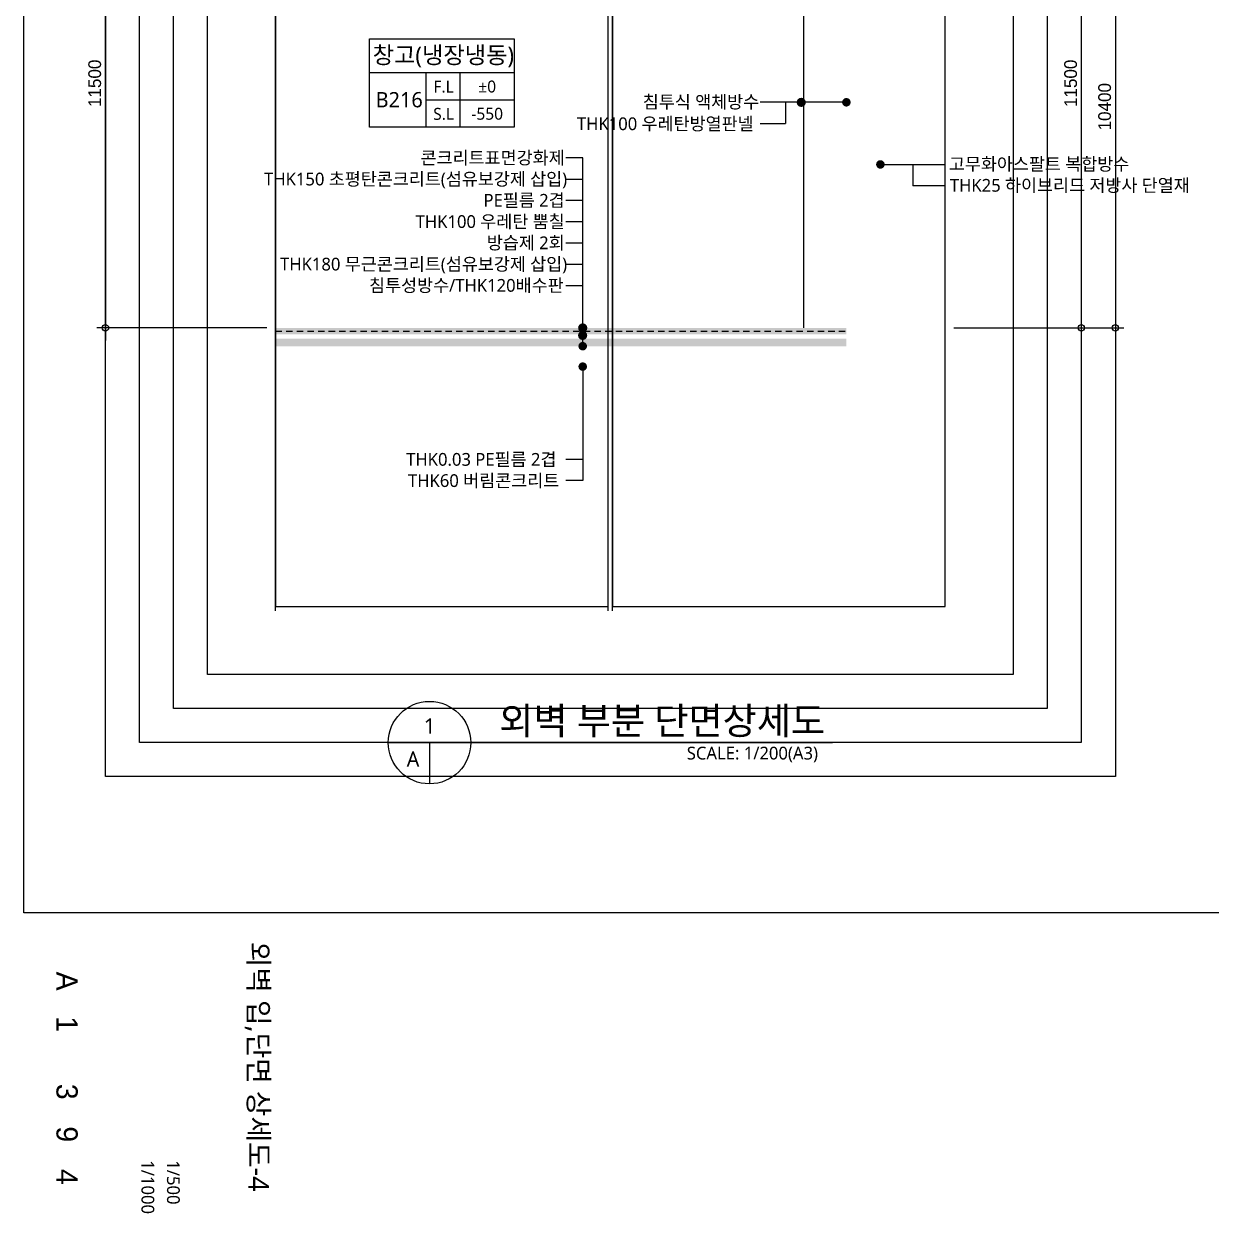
# Model space of a CAD drawing. Header units: millimetres. Extents: x 43197023 to 43466355, y 1341521 to 1420690.
# Drawn here: x 43369823 to 43397748, y 1342626 to 1370590 of the extents above; entities that cross this region are included whole.
import ezdxf
from ezdxf.enums import TextEntityAlignment as Align

# ---------------------------------------------------------------- set-up
doc = ezdxf.new("R2010")
doc.units = ezdxf.units.MM
doc.header["$LTSCALE"] = 1000
doc.header["$MEASUREMENT"] = 0
doc.header["$PDSIZE"] = -10
doc.linetypes.add('HID', pattern=[2.5, 1.5, -1])
doc.layers.get('0').update_dxf_attribs({"linetype": 'CONTINUOUS'})
doc.layers.get('Defpoints').update_dxf_attribs({"color": 171, "linetype": 'CONTINUOUS'})
for name, color, linetype in [('HAT', 253, 'CONTINUOUS'), ('INS', 9, 'BATTING'), ('LED', 7, 'CONTINUOUS'), ('NDIM', 7, 'CONTINUOUS'), ('SYM', 7, 'CONTINUOUS'), ('TEXT', 3, 'CONTINUOUS'), ('TEXT(MIN)', 7, 'CONTINUOUS'), ('TEXT(노트)', 7, 'CONTINUOUS'), ('TEXT(실명)', 3, 'CONTINUOUS'), ('TEXT-TITLE', 6, 'CONTINUOUS'), ('TEXT-기입', 6, 'CONTINUOUS'), ('TITLE', 7, 'CONTINUOUS'), ('wire-meshes', 1, 'CONTINUOUS')]:
    doc.layers.add(name, color=color, linetype=linetype)
doc.styles.add('CGS', font='cgse', dxfattribs={"bigfont": 'cgs'})
doc.styles.add('나눔바른고딕', font='NanumBarunGothic.ttf')
doc.linetypes.add('BATTING', pattern='A,0.0001,-0.1,[134,ltypeshp.shx,S=0.1,R=0,X=-0.1,Y=0],-0.2,[134,ltypeshp.shx,S=0.1,R=180,X=0.1,Y=0],-0.1', length=0.4001)
doc.dimstyles.new('NDIM 1200', dxfattribs={"dimscale": 500, "dimtxt": 3, "dimasz": 1, "dimexe": 2, "dimexo": 2, "dimgap": 1, "dimtad": 1, "dimdec": 0, "dimdsep": 46, "dimtxsty": 'CGS', "dimblk": 'DOT0', "dimcen": 1, "dimdle": 8, "dimclrd": 2, "dimclre": 2, "dimclrt": 2, "dimadec": 0, "dimazin": 0, "dimtfac": 1, "dimtdec": 0, "dimtix": 1, "dimtmove": 2, "dimatfit": 3, "dimldrblk": 'DOT0', "dimfxl": 1, "dimtolj": 1, "dimtzin": 0, "dimlwd": -1, "dimlwe": -1, "dimarcsym": 0})

# ---------------------------------------------------------------- blocks, each defined once
blk = doc.blocks.new('DOT0')
blk.add_line((-3, 0), (3, 0))
at = {"color": 6}
blk.add_circle((0, 0), 0.75, dxfattribs=at)
blk = doc.blocks.new('*D161')
at = {"layer": 'Defpoints', "color": 0, "ltscale": 0.4, "transparency": 16777216}
for p in [(43391492.86317698, 1374940.155819312), (43391492.86317698, 1363440.155819377), (43394692.86317762, 1363440.155819377)]:
    blk.add_point(p, dxfattribs=at)
at = {"layer": 'NDIM', "ltscale": 0.4, "transparency": 16777216}
for p, q in [((43391692.86317698, 1374940.155819312), (43394892.86317762, 1374940.155819312)), ((43394692.86317762, 1374840.155819312), (43394692.86317762, 1363540.155819377)), ((43391692.86317698, 1363440.155819377), (43394892.86317762, 1363440.155819377))]:
    blk.add_line(p, q, dxfattribs=at)
at = {"layer": 'NDIM', "ltscale": 0.4, "transparency": 16777216, "xscale": 100, "yscale": 100, "zscale": 100}
for p, rotation in [((43394692.86317762, 1374940.155819312), 90), ((43394692.86317762, 1363440.155819377), 270)]:
    blk.add_blockref('DOT0', p, dxfattribs=dict(at, rotation=rotation))
at = {"layer": 'NDIM', "ltscale": 0.4, "transparency": 16777216, "insert": (43394442.86317761, 1369190.155819332), "char_height": 300, "attachment_point": 5, "rotation": 90, "style": 'CGS'}
blk.add_mtext('\\A1;11500', dxfattribs=at)
blk = doc.blocks.new('*D167')
at = {"layer": 'Defpoints', "color": 0, "ltscale": 0.4, "transparency": 16777216}
for p in [(43391492.86317698, 1373840.155819293), (43391492.86317698, 1363440.155819335), (43395492.86317756, 1363440.155819335)]:
    blk.add_point(p, dxfattribs=at)
at = {"layer": 'NDIM', "ltscale": 0.4, "transparency": 16777216}
for p, q in [((43391692.86317698, 1373840.155819293), (43395692.86317756, 1373840.155819293)), ((43395492.86317756, 1373740.155819293), (43395492.86317756, 1363540.155819335)), ((43391692.86317698, 1363440.155819335), (43395692.86317756, 1363440.155819335))]:
    blk.add_line(p, q, dxfattribs=at)
at = {"layer": 'NDIM', "ltscale": 0.4, "transparency": 16777216, "xscale": 100, "yscale": 100, "zscale": 100}
for p, rotation in [((43395492.86317756, 1373840.155819293), 90), ((43395492.86317756, 1363440.155819335), 270)]:
    blk.add_blockref('DOT0', p, dxfattribs=dict(at, rotation=rotation))
at = {"layer": 'NDIM', "ltscale": 0.4, "transparency": 16777216, "insert": (43395242.86317755, 1368640.155819301), "char_height": 300, "attachment_point": 5, "rotation": 90, "style": 'CGS'}
blk.add_mtext('\\A1;10400', dxfattribs=at)
blk = doc.blocks.new('A$C51E23882')
at = {"layer": 'TITLE'}
blk.add_lwpolyline([(8499.999789711088, 0.0003660599468275905), (-0.0002102889120578766, 0.0003660599468275905), (-0.0002102889120578766, 5200.000366059947), (8499.999789711088, 5200.000366059947)], close=True, dxfattribs=at)
for points in [[(8499.999789711088, 3200.000366059947), (-0.0002102889120578766, 3200.000366059947)], [(3299.999789711088, 3200.000366059947), (3299.999789711088, 0.0003660599468275905)], [(5299.999789711088, 3200.000366059947), (5299.999789711088, 0.0003660599468275905)], [(3299.999789711088, 1600.000366059947), (8499.999789711088, 1600.000366059947)]]:
    blk.add_lwpolyline(points, dxfattribs=at)
at = {"layer": 'TITLE', "style": '나눔바른고딕'}
for s, p in [('F.L', (4351.586016915739, 2378.060856557102)), ('S.L', (4351.586016915739, 778.0608565571019))]:
    blk.add_text(s, height=700, dxfattribs=at).set_placement(p, align=Align.MIDDLE)
blk = doc.blocks.new('*D270')
at = {"layer": 'Defpoints', "color": 0, "ltscale": 0.4, "transparency": 16777216}
for p in [(43375742.86317697, 1374940.155819281), (43371742.86317779, 1363440.155819335), (43375742.86317696, 1363440.155819335)]:
    blk.add_point(p, dxfattribs=at)
at = {"layer": 'NDIM', "ltscale": 0.4, "transparency": 16777216}
for p, q in [((43375542.86317697, 1374940.155819281), (43371542.86317779, 1374940.155819281)), ((43371742.86317779, 1374840.155819281), (43371742.86317779, 1363540.155819335)), ((43375542.86317696, 1363440.155819335), (43371542.86317779, 1363440.155819335))]:
    blk.add_line(p, q, dxfattribs=at)
at = {"layer": 'NDIM', "ltscale": 0.4, "transparency": 16777216, "xscale": 100, "yscale": 100, "zscale": 100}
for p, rotation in [((43371742.86317779, 1374940.155819281), 90), ((43371742.86317779, 1363440.155819335), 270)]:
    blk.add_blockref('DOT0', p, dxfattribs=dict(at, rotation=rotation))
at = {"layer": 'NDIM', "ltscale": 0.4, "transparency": 16777216, "insert": (43371492.86317778, 1369190.155819296), "char_height": 300, "attachment_point": 5, "rotation": 90, "style": 'CGS'}
blk.add_mtext('\\A1;11500', dxfattribs=at)

msp = doc.modelspace()

# ---------------------------------------------------------------- hatches: boundary and pattern name
at = {"layer": 'HAT'}
h = msp.add_hatch(dxfattribs=at)
h.set_pattern_fill('AR-CONC', color=256)
h.set_pattern_definition([(49.99999999999999, (41001303.31924036, 2035346.138377322), (182.184668996004, -15.93908553890309), [19.05, -209.55]), (355, (41001303.31924036, 2035346.138377322), (-35.24342142496934, 191.0568452390351), [15.24, -167.64058417]), (100.4514447, (41001318.50124736, 2035344.810123822), (146.9412470903533, 175.1177519121951), [16.19000879999999, -178.0902445999999]), (46.18420000000001, (41001303.31924036, 2035396.938377322), (271.0790408921299, -42.04232793272715), [28.575, -314.325]), (96.63555760999992, (41001325.90914036, 2035393.434877323), (237.404134051503, 247.4261245977215), [24.28502314, -267.13560816]), (351.1841511700001, (41001303.31924036, 2035396.938377322), (237.404134064977, 247.4261245855326), [22.85996707, -251.45973192]), (21, (41001328.71924037, 2035384.238377323), (151.6143912691325, -102.2651981870876), [19.05, -209.55]), (326.0000000000001, (41001328.71924037, 2035384.238377323), (61.80202834764707, 184.1879661223193), [15.24, -167.64]), (71.45144499999999, (41001341.35377296, 2035375.716277422), (213.4164192787161, 81.92276888590524), [16.1900088, -178.0899376]), (37.50000000000001, (41001303.31924036, 2035346.138377322), (3.088603250591817, 84.55503887315311), [0, -165.608, 0, -170.18, 0, -168.275]), (7.499999999999999, (41001303.31924036, 2035346.138377322), (66.81966251030575, 100.1805748181195), [0, -97.02799999999999, 0, -161.798, 0, -64.135]), (327.5, (41001246.67724036, 2035346.138377322), (135.5905951668714, -5.728743992673444), [0, -63.5, 0, -198.12, 0, -262.89]), (317.5, (41001221.27724037, 2035346.138377322), (148.129181386018, 25.42649103333303), [0, -82.55, 0, -131.572, 0, -186.69])])
h.paths.add_polyline_path([(43375742.8633512, 1363440.155819317), (43375742.86300272, 1363290.155819317), (43389167.83849574, 1363290.155819318), (43389167.83849574, 1363440.155819319)])
h = msp.add_hatch(dxfattribs=at)
h.set_pattern_fill('AR-CONC', color=256)
h.set_pattern_definition([(49.99999999999999, (41001303.31924036, 2035096.138377326), (182.184668996004, -15.93908553890309), [19.05, -209.55]), (355, (41001303.31924036, 2035096.138377326), (-35.24342142496934, 191.0568452390351), [15.24, -167.64058417]), (100.4514447, (41001318.50124736, 2035094.810123826), (146.9412470903533, 175.1177519121951), [16.19000879999999, -178.0902445999999]), (46.18420000000001, (41001303.31924036, 2035146.938377326), (271.0790408921299, -42.04232793272715), [28.575, -314.325]), (96.63555760999992, (41001325.90914036, 2035143.434877326), (237.404134051503, 247.4261245977215), [24.28502314, -267.13560816]), (351.1841511700001, (41001303.31924036, 2035146.938377326), (237.404134064977, 247.4261245855326), [22.85996707, -251.45973192]), (21, (41001328.71924037, 2035134.238377326), (151.6143912691325, -102.2651981870876), [19.05, -209.55]), (326.0000000000001, (41001328.71924037, 2035134.238377326), (61.80202834764707, 184.1879661223193), [15.24, -167.64]), (71.45144499999999, (41001341.35377296, 2035125.716277425), (213.4164192787161, 81.92276888590524), [16.1900088, -178.0899376]), (37.50000000000001, (41001303.31924036, 2035096.138377326), (3.088603250591817, 84.55503887315311), [0, -165.608, 0, -170.18, 0, -168.275]), (7.499999999999999, (41001303.31924036, 2035096.138377326), (66.81966251030575, 100.1805748181195), [0, -97.02799999999999, 0, -161.798, 0, -64.135]), (327.5, (41001246.67724036, 2035096.138377326), (135.5905951668714, -5.728743992673444), [0, -63.5, 0, -198.12, 0, -262.89]), (317.5, (41001221.27724037, 2035096.138377326), (148.129181386018, 25.42649103333303), [0, -82.55, 0, -131.572, 0, -186.69])])
h.paths.add_polyline_path([(43375742.87220234, 1363190.155819276), (43375742.87185387, 1363010.155819296), (43389167.83849574, 1363010.155819342), (43389167.83849574, 1363190.155819322)])
at = {"layer": 'LED'}
h = msp.add_hatch(color=256, dxfattribs=at)
h.dxf.hatch_style = 1
edge = h.paths.add_edge_path()
edge.add_arc((43388105.81093685, 1368742.680781776), 108, 0, 360)
h = msp.add_hatch(color=256, dxfattribs=at)
h.dxf.hatch_style = 1
edge = h.paths.add_edge_path()
edge.add_arc((43382967.69961452, 1363440.191140491), 108, 0, 360)
h = msp.add_hatch(color=256, dxfattribs=at)
h.dxf.hatch_style = 1
edge = h.paths.add_edge_path()
edge.add_arc((43382965.61337047, 1363263.091140483), 108, 0, 360)

# ---------------------------------------------------------------- linework, layer by layer
at = {"layer": 'Defpoints', "ltscale": 10000}
for points in [[(43425223.38949283, 1349690.157098904), (43369823.38949283, 1349690.157098904), (43369823.38949283, 1420690.157098904), (43425223.38949283, 1420690.157098904)], [(43395492.86317696, 1352890.157098904), (43371742.86317696, 1352890.157098904), (43371742.86317696, 1420690.157098904), (43395492.86317696, 1420690.157098904)], [(43394692.86317696, 1353690.157098904), (43372542.86317696, 1353690.157098904), (43372542.86317696, 1419890.157098904), (43394692.86317696, 1419890.157098904)], [(43393892.86317696, 1354490.157098904), (43373342.86317696, 1354490.157098904), (43373342.86317696, 1419090.157098904), (43393892.86317696, 1419090.157098904)], [(43393092.86317696, 1355290.157098904), (43374142.86317696, 1355290.157098904), (43374142.86317696, 1418290.157098904), (43393092.86317696, 1418290.157098904)], [(43375742.86317696, 1356890.157098904), (43383567.86317696, 1356890.157098904), (43383567.86317696, 1416690.157098904), (43375742.86317696, 1416690.157098904)], [(43383667.86317696, 1356890.157098904), (43391492.86317696, 1356890.157098904), (43391492.86317696, 1416690.157098943), (43383667.86317696, 1416690.157098943)]]:
    msp.add_lwpolyline(points, close=True, dxfattribs=at)
at = {"layer": 'INS', "ltscale": 0.12}
msp.add_line((43388167.86317696, 1363440.155819335), (43388167.86317696, 1373490.155819409), dxfattribs=at)
at = {"layer": 'LED', "ltscale": 10000}
for p, q in [((43387734.93328362, 1368744.301774198), (43387734.93328362, 1368244.301774198)), ((43387140.02266326, 1368244.301774199), (43387734.93328362, 1368244.301774198)), ((43390730.36317696, 1367283.428437179), (43390730.36317696, 1366783.428437179)), ((43391492.86317696, 1366783.42843718), (43390730.36317696, 1366783.428437179))]:
    msp.add_line(p, q, dxfattribs=at)
at = {"layer": 'LED'}
msp.add_line((43382567.69961451, 1360355.403182994), (43382967.69961451, 1360355.403182994), dxfattribs=at)
at = {"layer": 'SYM'}
for p, q in [((43378395.45328138, 1353690.157098904), (43388840.27307254, 1353690.157098904)), ((43379365.15025108, 1353690.157098904), (43379365.15025108, 1352720.460129208))]:
    msp.add_line(p, q, dxfattribs=at)
at = {"layer": 'SYM', "color": 8}
for points in [[(43375742.86294465, 1356790.157098865), (43375742.93252257, 1386740.157098885), (43375642.86317696, 1386790.157098884), (43375842.86317696, 1386790.157098884), (43375742.86317696, 1386840.157098885), (43375742.86317696, 1416790.157098904)], [(43383567.86294465, 1356790.157098865), (43383567.93252257, 1386740.157098885), (43383467.86317696, 1386790.157098884), (43383667.86317696, 1386790.157098884), (43383567.86317696, 1386840.157098885), (43383567.86317696, 1416790.157098904)], [(43383667.86294465, 1356790.157098904), (43383667.93252257, 1386740.157098924), (43383567.86317696, 1386790.157098924), (43383767.86317696, 1386790.157098924), (43383667.86317696, 1386840.157098924), (43383667.86317696, 1416790.157098943)]]:
    msp.add_lwpolyline(points, dxfattribs=at)
at = {"layer": 'SYM'}
msp.add_circle((43379365.15025108, 1353690.157098904), 969.6969696969699, dxfattribs=at)
at = {"layer": 'TEXT(MIN)', "ltscale": 10000}
for p, q in [((43382567.69961452, 1366940.155819335), (43382967.69961452, 1366940.155819335)), ((43382567.69961452, 1366440.155819335), (43382967.69961452, 1366440.155819335)), ((43382567.69961452, 1365940.155819335), (43382967.69961452, 1365940.155819335)), ((43382567.69961452, 1365440.155819335), (43382967.69961452, 1365440.155819335)), ((43382567.69961452, 1364940.155819335), (43382967.69961452, 1364940.155819335)), ((43382567.69961452, 1364440.155819335), (43382967.69961452, 1364440.155819335))]:
    msp.add_line(p, q, dxfattribs=at)
at = {"layer": 'wire-meshes', "linetype": 'HID', "ltscale": 0.1}
msp.add_line((43375742.87264374, 1363365.155819317), (43389167.86317696, 1363365.155819317), dxfattribs=at)

# ---------------------------------------------------------------- block references
at = {"xscale": 0.4, "yscale": 0.4, "zscale": 0.4}
msp.add_blockref('A$C51E23882', (43377955.36326107, 1368160.155672863), dxfattribs=at)

# ---------------------------------------------------------------- texts
at = {"layer": 'TEXT', "style": '나눔바른고딕'}
msp.add_text('외벽 부분 단면상세도', height=640, dxfattribs=at).set_placement((43381005.13544433, 1353884.096492844))
for s, p in [('1', (43379365.15025108, 1354078.035886801)), ('A', (43378977.2714632, 1353302.27831102))]:
    msp.add_text(s, height=360, dxfattribs=at).set_placement(p, align=Align.MIDDLE)
msp.add_text('SCALE: 1/200(A3)', height=300, dxfattribs=at).set_placement((43388501.01778992, 1353593.187401935), align=Align.TOP_RIGHT)
at = {"layer": 'TEXT(MIN)', "style": '나눔바른고딕'}
msp.add_text('THK100 우레탄방열판넬', height=300, dxfattribs=at).set_placement((43382830.44320125, 1368239.794151185), align=Align.MIDDLE_LEFT)
for s, p in [('콘크리트표면강화제', (43382543.07394226, 1367440.155819335)), ('THK150 초평탄콘크리트(섬유보강제 삽입)', (43382601.7130642, 1366940.155819335)), ('PE필름 2겹', (43382543.0739423, 1366440.155819335)), ('THK100 우레탄 뿜칠', (43382543.07394224, 1365940.155819335)), ('방습제 2회', (43382543.07394227, 1365440.155819335)), ('THK180 무근콘크리트(섬유보강제 삽입)', (43382601.71306418, 1364940.155819335)), ('침투성방수/THK120배수판', (43382519.24837279, 1364440.155819335))]:
    msp.add_text(s, height=300, dxfattribs=at).set_placement(p, align=Align.MIDDLE_RIGHT)
at = {"layer": 'TEXT(노트)', "style": '나눔바른고딕'}
for s, p in [('침투식 액체방수', (43384380.69737975, 1368753.507397056)), ('고무화아스팔트 복합방수', (43391579.08218906, 1367292.634060037)), ('THK25 하이브리드 저방사 단열재', (43391600.86496527, 1366792.634060037)), ('THK0.03 PE필름 2겹', (43378815.83902702, 1360349.450939165)), ('THK60 버림콘크리트', (43378858.69616988, 1359849.450939165))]:
    msp.add_text(s, height=300, dxfattribs=at).set_placement(p, align=Align.MIDDLE_LEFT)
at = {"layer": 'TEXT(실명)', "style": '나눔바른고딕'}
msp.add_text('창고(냉장냉동)', height=400, dxfattribs=at).set_placement((43379690.45419081, 1369837.807514511), align=Align.MIDDLE)
at = {"layer": 'TEXT-TITLE', "style": '나눔바른고딕'}
msp.add_text('외벽 입,단면 상세도-4', height=480, rotation=270, dxfattribs=at).set_placement((43375106.5198567, 1346073.34705956), align=Align.CENTER)
at = {"layer": 'TEXT-기입', "style": '나눔바른고딕'}
for s, height, p in [('±0', 280, (43380721.80786479, 1369115.309595296)), ('B216', 360, (43378651.87205471, 1368805.480632381)), ('-550', 280, (43380721.80786479, 1368475.309595296))]:
    msp.add_text(s, height=height, dxfattribs=at).set_placement(p, align=Align.MIDDLE)
at = {"layer": 'TEXT-기입', "style": 'CGS'}
for s, p in [('A', (43370841.26801824, 1348082.393775805)), ('1', (43370841.26801824, 1347069.82896575)), ('3', (43370841.26801824, 1345482.393775805)), ('9', (43370841.26801824, 1344482.393775805)), ('4', (43370841.26801824, 1343482.393775805))]:
    msp.add_text(s, height=500, rotation=270, dxfattribs=at).set_placement(p, align=Align.MIDDLE_CENTER)
at = {"layer": 'TEXT-기입', "style": '나눔바른고딕'}
for s, p in [('1/1000', (43372501.26801824, 1343869.783120942)), ('1/500', (43373101.26801824, 1343869.783120942))]:
    msp.add_text(s, height=300, rotation=270, dxfattribs=at).set_placement(p, align=Align.BOTTOM_LEFT)

# ---------------------------------------------------------------- dimensions: what is measured, and where the dimension line sits
at = {"layer": 'NDIM', "ltscale": 0.4}
for base, p1, p2, picture, middle in [((43371742.86317779, 1363440.155819335), (43375742.86317696, 1374940.15581928), (43375742.86317695, 1363440.155819335), '*D270', (43371492.86317778, 1369190.155819296)), ((43394692.86317762, 1363440.155819377), (43391492.86317696, 1374940.155819312), (43391492.86317696, 1363440.155819376), '*D161', (43394442.86317761, 1369190.155819332)), ((43395492.86317756, 1363440.155819335), (43391492.86317696, 1373840.155819292), (43391492.86317696, 1363440.155819334), '*D167', (43395242.86317755, 1368640.155819301))]:
    dim = msp.add_linear_dim(base=base, p1=p1, p2=p2, angle=270, dimstyle='NDIM 1200', override={"dimscale": 100, "dimclrd": 256, "dimclre": 256, "dimclrt": 256}, dxfattribs=at)
    dim.commit()
    dim.dimension.update_dxf_attribs({"geometry": picture, "text_midpoint": middle})

# ---------------------------------------------------------------- leaders
at = {"layer": 'LED', "ltscale": 10000}
for points in [[(43389167.86317696, 1368744.3017742), (43387734.93328362, 1368744.301774198), (43387140.02266326, 1368744.301774199)], [(43382967.69961452, 1363010.155819327), (43382967.69961452, 1367440.155819335), (43382567.69961452, 1367440.155819335)], [(43389967.86317696, 1367283.42843718), (43390730.36317696, 1367283.428437179), (43391492.86317696, 1367283.42843718)], [(43382967.69961452, 1362530.155819287), (43382967.69961451, 1359855.403182994), (43382567.69961451, 1359855.403182994)]]:
    msp.add_leader(points, dimstyle='NDIM 1200', override={"dimscale": 200, "dimtad": 0, "dimclrd": 256, "dimldrblk": 'Dot'}, dxfattribs=at)

doc.saveas('drawing.dxf')
